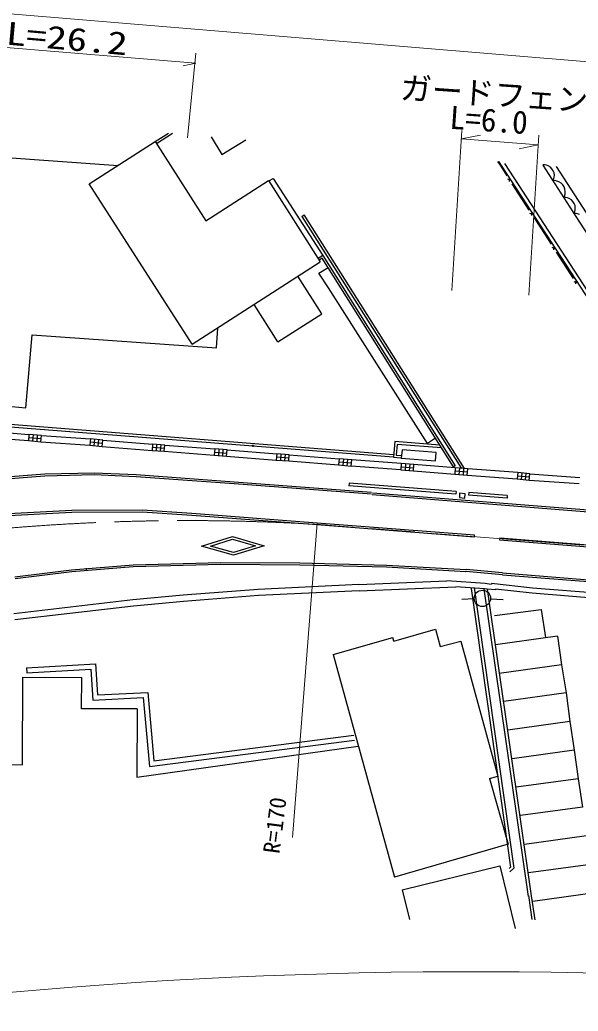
# Model space of a CAD drawing. Units: millimetres, scale not verified. Extents: x 40000 to 680000, y 20000 to 380000.
# Drawn here: x 188219 to 232788, y 259191 to 338245 of the extents above; entities that cross this region are included whole.
import ezdxf
from ezdxf.enums import TextEntityAlignment as Align

# ---------------------------------------------------------------- set-up
doc = ezdxf.new("R2010")
doc.units = ezdxf.units.MM
doc.header["$LTSCALE"] = 1000
doc.linetypes.add('CHAIN', pattern=[18.5, 12, -1.5, 3.5, -1.5])
for name, color, linetype, lineweight in [('M-BGD', 7, 'Continuous', 25), ('M-BMK', 2, 'CHAIN', 13), ('M-STR-HTXT', 7, 'Continuous', 13), ('M-STR-STRC', 7, 'Continuous', 25)]:
    doc.layers.add(name, color=color, linetype=linetype, lineweight=lineweight)
doc.styles.add('ＭＳ ゴシック', font='')
doc.styles.get('ＭＳ ゴシック').set_extended_font_data('MS Gothic')

msp = doc.modelspace()

# ---------------------------------------------------------------- linework, layer by layer
at = {"layer": 'M-BGD'}
for p, q in [((199020, 328534), (200078, 329213)), ((200404, 329185), (199128, 328366)), ((203504, 328919), (204347, 327502)), ((193760, 325158), (199020, 328534)), ((199020, 328534), (203071, 322222)), ((204347, 327502), (206250, 328684)), ((181064, 327718), (196060, 326639)), ((226346, 326960), (226547, 326650)), ((226671, 326633), (226466, 326950)), ((226547, 326650), (227091, 325808)), ((243321, 301038), (226671, 326633)), ((243708, 300994), (226923, 326796)), ((230135, 326683), (229960, 326678)), ((232630, 322561), (229979, 326649)), ((230259, 326656), (230135, 326683)), ((230399, 326604), (230259, 326656)), ((230572, 326501), (230399, 326604)), ((230695, 326366), (230572, 326501)), ((231035, 326558), (238555, 314898)), ((230792, 326214), (230695, 326366)), ((230864, 326047), (230792, 326214)), ((230885, 325846), (230864, 326047)), ((230874, 325697), (230885, 325846)), ((201966, 312373), (193760, 325158)), ((203071, 322222), (208080, 325437)), ((208080, 325437), (212199, 318941)), ((208100, 325407), (208439, 325593)), ((208439, 325593), (212401, 319448)), ((227417, 325453), (227174, 325534)), ((227308, 325621), (227282, 325366)), ((227499, 325179), (228857, 323080)), ((230770, 325416), (230847, 325572)), ((230956, 325421), (230770, 325416)), ((230847, 325572), (230874, 325697)), ((231089, 325392), (230956, 325421)), ((231239, 325336), (231089, 325392)), ((231423, 325227), (231239, 325336)), ((231554, 325082), (231423, 325227)), ((231657, 324921), (231554, 325082)), ((231734, 324742), (231657, 324921)), ((231634, 324069), (231716, 324236)), ((231716, 324236), (231745, 324369)), ((231757, 324528), (231734, 324742)), ((231745, 324369), (231757, 324528)), ((231808, 324074), (231634, 324069)), ((231933, 324047), (231808, 324074)), ((232073, 323995), (231933, 324047)), ((232246, 323892), (232073, 323995)), ((232369, 323756), (232246, 323892)), ((232466, 323605), (232369, 323756)), ((232538, 323437), (232466, 323605)), ((232559, 323237), (232538, 323437)), ((210726, 322567), (210915, 322686)), ((210726, 322567), (223476, 302475)), ((223726, 302456), (210915, 322686)), ((229182, 322724), (228939, 322805)), ((229073, 322892), (229048, 322637)), ((232444, 322806), (232521, 322963)), ((232618, 322812), (232444, 322806)), ((232521, 322963), (232548, 323088)), ((232548, 323088), (232559, 323237)), ((232743, 322785), (232618, 322812)), ((237222, 315438), (232630, 322561)), ((232883, 322732), (232743, 322785)), ((229264, 322450), (230622, 320351)), ((212401, 319448), (212027, 319212)), ((212401, 319448), (222966, 302684)), ((230947, 319995), (230704, 320077)), ((230839, 320163), (230813, 319909)), ((231030, 319721), (232388, 317622)), ((201966, 312373), (212199, 318941)), ((212354, 319241), (212107, 319086)), ((222839, 302604), (212354, 319241)), ((212336, 314812), (210422, 317800)), ((212097, 318043), (212819, 318503)), ((212849, 316862), (212097, 318043)), ((232713, 317267), (232470, 317348)), ((232604, 317435), (232578, 317180)), ((220749, 304461), (212849, 316862)), ((208824, 312563), (206913, 315548)), ((208824, 312563), (212336, 314812)), ((188694, 307294), (189211, 313114)), ((189211, 313114), (203912, 312078)), ((203912, 312078), (204023, 313653)), ((218061, 303556), (167316, 307545)), ((179654, 308133), (188694, 307294)), ((218045, 303357), (167167, 307356)), ((185058, 305502), (188948, 305186)), ((188948, 305186), (188907, 304688)), ((189947, 305103), (188948, 305186)), ((189281, 305158), (189240, 304660)), ((185026, 305003), (188907, 304688)), ((188907, 304688), (189906, 304605)), ((188928, 304937), (189926, 304854)), ((189614, 305131), (189573, 304633)), ((189906, 304605), (189947, 305103)), ((189906, 304605), (193798, 304331)), ((189947, 305103), (193850, 304828)), ((193850, 304828), (193798, 304331)), ((193824, 304580), (194809, 304476)), ((194836, 304725), (193850, 304828)), ((194179, 304794), (194127, 304297)), ((194507, 304759), (194455, 304262)), ((194783, 304228), (194836, 304725)), ((194836, 304725), (198819, 304410)), ((198819, 304410), (198782, 303911)), ((199787, 304338), (198819, 304410)), ((199142, 304386), (199104, 303887)), ((199464, 304362), (199427, 303863)), ((218156, 304608), (218045, 303357)), ((221752, 304329), (218156, 304608)), ((218338, 304393), (218262, 303539)), ((221884, 304118), (218338, 304393)), ((221399, 304888), (220749, 304461)), ((193798, 304331), (194783, 304228)), ((194783, 304228), (198782, 303911)), ((198782, 303911), (199749, 303839)), ((198801, 304161), (199768, 304088)), ((199749, 303839), (199787, 304338)), ((199749, 303839), (203737, 303526)), ((199787, 304338), (203774, 304024)), ((203774, 304024), (203737, 303526)), ((203755, 303775), (204744, 303702)), ((204762, 303951), (203774, 304024)), ((204103, 304000), (204066, 303501)), ((204433, 303976), (204396, 303477)), ((204725, 303453), (204762, 303951)), ((204762, 303951), (208730, 303639)), ((208730, 303639), (208693, 303140)), ((209727, 303565), (208730, 303639)), ((209062, 303614), (209025, 303115)), ((209395, 303590), (209358, 303091)), ((218728, 303958), (218652, 303296)), ((221453, 303735), (218728, 303958)), ((221394, 303066), (221453, 303735)), ((203737, 303526), (204725, 303453)), ((204725, 303453), (208693, 303140)), ((208693, 303140), (209690, 303066)), ((208711, 303389), (209709, 303316)), ((209690, 303066), (209727, 303565)), ((209690, 303066), (213668, 302750)), ((209727, 303565), (213712, 303248)), ((213712, 303248), (213668, 302750)), ((213690, 302999), (214686, 302910)), ((214708, 303159), (213712, 303248)), ((214044, 303218), (214000, 302720)), ((214376, 303188), (214332, 302690)), ((214664, 302661), (214708, 303159)), ((218669, 302860), (214708, 303159)), ((218045, 303357), (218644, 303307)), ((218262, 303539), (218661, 303506)), ((218669, 302860), (218629, 302362)), ((218652, 303296), (221394, 303066)), ((219677, 302779), (218669, 302860)), ((219005, 302833), (218965, 302335)), ((219341, 302806), (219301, 302308)), ((219637, 302280), (219677, 302779)), ((222975, 302516), (219677, 302779)), ((190208, 302009), (184253, 301542)), ((194157, 302104), (190208, 302009)), ((197506, 301964), (194157, 302104)), ((213668, 302750), (214664, 302661)), ((218629, 302362), (214664, 302661)), ((218629, 302362), (219637, 302280)), ((218649, 302611), (219657, 302530)), ((219637, 302280), (222936, 302017)), ((222966, 302684), (222839, 302604)), ((222975, 302516), (222936, 302017)), ((222936, 302017), (223933, 301939)), ((222956, 302267), (223953, 302189)), ((223972, 302438), (222975, 302516)), ((223308, 302490), (223269, 301991)), ((223640, 302464), (223601, 301965)), ((223933, 301939), (223972, 302438)), ((227959, 302138), (223972, 302438)), ((227959, 302138), (227912, 301640)), ((228925, 302047), (227959, 302138)), ((228281, 302107), (228234, 301610)), ((228603, 302077), (228556, 301579)), ((228878, 301549), (228925, 302047)), ((228925, 302047), (232909, 301755)), ((190215, 301860), (184267, 301393)), ((194156, 301954), (190215, 301860)), ((197497, 301815), (194156, 301954)), ((205327, 301233), (197497, 301815)), ((205339, 301383), (197506, 301964)), ((216278, 300408), (205327, 301233)), ((216290, 300557), (205339, 301383)), ((214508, 301295), (214493, 301096)), ((223037, 300627), (214508, 301295)), ((223933, 301939), (227912, 301640)), ((227912, 301640), (228878, 301549)), ((227935, 301889), (228901, 301798)), ((228878, 301549), (232868, 301257)), ((223021, 300428), (214493, 301096)), ((216365, 300530), (260081, 297076)), ((223037, 300627), (223021, 300428)), ((223306, 300486), (223308, 300148)), ((223776, 300456), (223306, 300486)), ((223729, 300113), (223776, 300456)), ((224046, 300541), (224031, 300342)), ((227127, 300309), (224046, 300541)), ((216351, 300381), (260070, 296927)), ((223308, 300148), (223729, 300113)), ((227112, 300110), (224031, 300342)), ((227127, 300309), (227112, 300110)), ((192362, 299112), (187321, 298849)), ((192367, 298962), (187332, 298700)), ((197989, 299132), (192362, 299112)), ((197984, 298982), (192367, 298962)), ((201950, 298725), (197984, 298982)), ((201961, 298874), (197989, 299132)), ((211944, 298115), (201961, 298874)), ((211933, 297966), (201950, 298725)), ((224517, 297149), (211944, 298115)), ((224506, 297000), (211933, 297966)), ((202730, 296272), (205203, 297048)), ((203431, 296282), (205205, 296839)), ((205203, 297048), (207729, 296308)), ((205205, 296839), (207034, 296303)), ((224506, 297000), (224517, 297149)), ((226529, 296936), (226518, 296787)), ((226518, 296787), (289973, 291756)), ((226529, 296936), (289985, 291906)), ((205279, 295554), (202730, 296272)), ((205276, 295762), (203431, 296282)), ((207034, 296303), (205276, 295762)), ((207729, 296308), (205279, 295554)), ((197271, 294791), (204273, 294980)), ((204273, 294980), (210560, 294942)), ((210560, 294942), (217494, 294766)), ((187817, 293832), (192348, 294397)), ((187838, 293683), (192364, 294248)), ((192348, 294397), (197271, 294791)), ((192364, 294248), (197279, 294641)), ((193527, 294530), (193514, 294381)), ((197279, 294641), (204274, 294830)), ((204274, 294830), (210558, 294792)), ((210558, 294792), (217488, 294616)), ((217488, 294616), (223828, 294263)), ((217494, 294766), (223837, 294413)), ((226734, 293990), (223823, 294264)), ((226748, 294140), (223837, 294413)), ((226748, 294140), (289205, 289161)), ((215276, 293207), (222314, 293513)), ((225351, 293299), (222314, 293513)), ((225847, 293215), (225351, 293299)), ((225867, 293294), (225855, 293240)), ((229145, 292931), (225867, 293294)), ((226736, 293990), (289193, 289011)), ((207240, 292828), (201248, 292360)), ((215276, 293207), (207240, 292828)), ((215299, 292707), (207272, 292329)), ((215299, 292707), (223011, 293043)), ((225306, 292881), (223011, 293043)), ((224239, 292904), (225864, 281441)), ((224486, 292939), (227657, 270582)), ((225269, 292875), (228798, 268347)), ((225525, 292850), (225306, 292881)), ((225525, 292850), (229045, 268383)), ((226182, 292786), (225525, 292850)), ((226194, 292835), (226182, 292786)), ((229105, 292512), (226194, 292835)), ((242849, 291406), (229105, 292512)), ((242882, 291825), (229145, 292931)), ((197248, 291981), (187731, 290884)), ((201248, 292360), (197248, 291981)), ((201291, 291862), (197300, 291484)), ((207272, 292329), (201291, 291862)), ((224492, 292077), (223504, 292032)), ((225790, 292070), (226789, 292016)), ((197300, 291484), (187809, 290389)), ((226103, 290739), (229819, 291221)), ((229819, 291221), (230174, 288993)), ((218072, 288689), (221400, 289646)), ((221400, 289646), (221780, 288271)), ((213219, 287626), (217992, 288980)), ((218072, 288689), (217992, 288980)), ((221780, 288271), (223422, 288700)), ((223422, 288700), (226361, 277939)), ((231146, 289095), (226193, 288411)), ((231146, 289095), (231446, 286815)), ((213219, 287626), (218131, 269865)), ((188756, 286580), (194253, 286893)), ((188756, 286580), (188779, 286181)), ((188779, 286181), (193879, 286471)), ((193879, 286471), (194038, 283986)), ((194253, 286893), (194412, 284406)), ((231446, 286815), (226493, 286131)), ((231446, 286815), (231815, 284566)), ((188435, 278843), (188466, 285833)), ((188466, 285833), (193163, 285806)), ((193148, 283304), (193163, 285806)), ((194412, 284406), (198425, 284612)), ((198425, 284612), (198921, 279143)), ((194038, 283986), (198061, 284193)), ((198061, 284193), (198560, 278693)), ((231815, 284566), (226862, 283882)), ((231815, 284566), (232130, 282290)), ((197575, 283298), (193148, 283304)), ((197575, 283298), (197568, 277848)), ((232130, 282290), (227177, 281606)), ((232130, 282290), (232464, 279995)), ((225864, 281441), (227390, 270682)), ((198560, 278693), (214943, 280799)), ((198921, 279143), (214892, 281195)), ((197568, 277848), (215239, 280323)), ((232464, 279995), (227511, 279311)), ((232464, 279995), (232780, 277726)), ((185116, 278914), (188435, 278843)), ((225714, 277755), (226361, 277939)), ((225714, 277755), (227203, 272498)), ((232780, 277726), (227827, 277042)), ((232780, 277726), (233127, 275470)), ((233127, 275470), (228174, 274786)), ((233445, 273175), (228492, 272491)), ((227203, 272498), (218131, 269865)), ((218741, 268876), (226540, 270774)), ((226540, 270774), (227753, 265789)), ((227390, 270682), (227267, 270575)), ((227657, 270582), (227326, 270295)), ((233776, 270899), (228823, 270215)), ((218741, 268876), (219316, 266513)), ((228812, 268424), (229086, 266505)), ((229045, 268383), (229314, 266485)), ((234113, 268626), (229160, 267942))]:
    msp.add_line(p, q, dxfattribs=at)
for centre, radius in [((206840, 304282), 50), ((225141, 292106), 650)]:
    msp.add_circle(centre, radius, dxfattribs=at)
at = {"layer": 'M-BMK'}
msp.add_line((270094, 293425), (212779, 297954), dxfattribs=at)
msp.add_arc((201687, 126789), 171524, 86.29224, 102.36112, dxfattribs=at)
at = {"layer": 'M-STR-HTXT'}
for p, q in [((165605, 340543), (245721, 333882)), ((165176, 337875), (202281, 334783)), ((201594, 328828), (202281, 335585)), ((202281, 334783), (201261, 334587)), ((223509, 329420), (222715, 316662)), ((223467, 328748), (224995, 329050)), ((229653, 329038), (228859, 316280)), ((223467, 328748), (229605, 328269)), ((229605, 328269), (228077, 327967)), ((211944, 298115), (209987, 273042))]:
    msp.add_line(p, q, dxfattribs=at)
msp.add_arc((224395, -154035), 416375, 87.03114, 109.49881, dxfattribs=at)
at = {"layer": 'M-STR-STRC'}
for p, q in [((214508, 301295), (214493, 301096)), ((223037, 300627), (214508, 301295)), ((223021, 300428), (214493, 301096)), ((223037, 300627), (223021, 300428)), ((223306, 300486), (223308, 300159)), ((223776, 300456), (223306, 300486)), ((223731, 300127), (223776, 300456)), ((224046, 300541), (224031, 300342)), ((227127, 300309), (224046, 300541)), ((227112, 300110), (224031, 300342)), ((227127, 300309), (227112, 300110))]:
    msp.add_line(p, q, dxfattribs=at)

# ---------------------------------------------------------------- texts
at = {"layer": 'M-STR-HTXT', "style": 'ＭＳ ゴシック', "width": 1.3}
msp.add_text('L=26.2', height=1833, rotation=354.9, dxfattribs=at).set_placement((187004, 335732), align=Align.BOTTOM_LEFT)
at = {"layer": 'M-STR-HTXT', "style": 'ＭＳ ゴシック'}
for s, height, rotation, p in [('ガードフェンス', 1833, 356, (218499, 331395)), ('L=6.0', 1833, 356, (222441, 329015)), ('R=170', 1320, 82.6, (209330, 271652))]:
    msp.add_text(s, height=height, rotation=rotation, dxfattribs=at).set_placement(p, align=Align.BOTTOM_LEFT)

doc.saveas('drawing.dxf')
